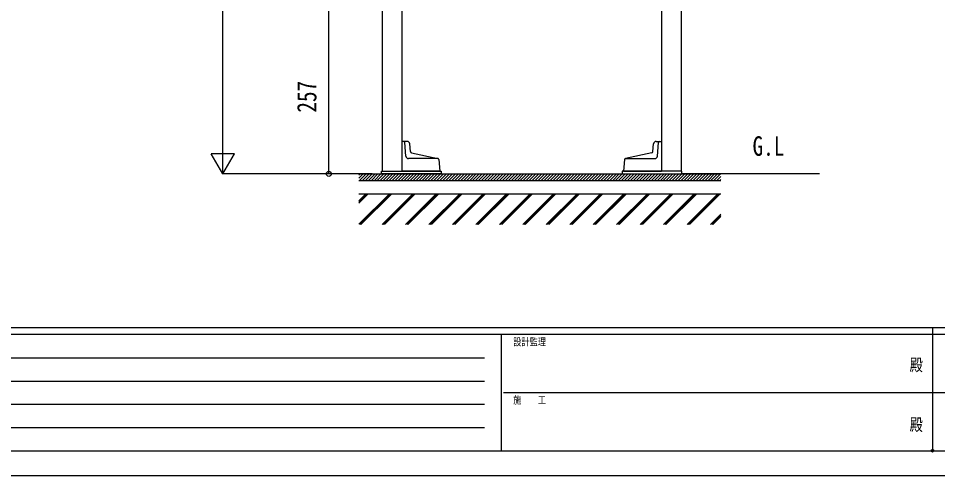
# Model space of a CAD drawing. Units: millimetres, scale not verified. Extents: x -2102 to 2102, y -1485 to 1485.
# Drawn here: x -1380 to 5, y -1485 to -796 of the extents above; entities that cross this region are included whole.
import ezdxf
from ezdxf.enums import TextEntityAlignment as Align

# ---------------------------------------------------------------- set-up
doc = ezdxf.new("R2010")
doc.units = ezdxf.units.MM
doc.header["$LTSCALE"] = 8
doc.header["$PDMODE"] = 32
doc.header["$PDSIZE"] = 4
for name, color, linetype in [('0-1_USER1', 3, 'Continuous'), ('0-3_YKK_A1', 4, 'Continuous'), ('0-4_YKK_D', 6, 'Continuous'), ('0-5_YKK_ZWAK', 7, 'Continuous')]:
    doc.layers.add(name, color=color, linetype=linetype)
doc.styles.add('ＭＳ ゴシック', font='')
doc.styles.get('ＭＳ ゴシック').set_extended_font_data('MS Gothic')

msp = doc.modelspace()

# ---------------------------------------------------------------- linework, layer by layer
at = {"layer": '0-3_YKK_A1'}
for p, q in [((-831.991, 419.5), (-831.991, -1026.5)), ((-801.991, 419.5), (-801.991, -1026.5)), ((-410.991, 419.5), (-410.991, -1026.5)), ((-380.991, 419.5), (-380.991, -1026.5)), ((-796.035, -1003.849), (-797.831, -983.326)), ((-416.946, -1003.849), (-415.15, -983.326)), ((-789.12, -997.026), (-790.158, -985.151)), ((-423.862, -997.026), (-422.823, -985.151)), ((-747.384, -1007.5), (-792.051, -1007.5)), ((-787.543, -998.808), (-748.1, -1007.192)), ((-746.524, -1008.974), (-744.991, -1026.5)), ((-466.457, -1008.974), (-467.991, -1026.5)), ((-465.597, -1007.5), (-420.931, -1007.5)), ((-425.438, -998.808), (-464.881, -1007.192)), ((-866.876, -1030.5), (-321.279, -1030.5)), ((-866.876, -1032.401), (-864.975, -1030.5)), ((-866.876, -1036.891), (-860.485, -1030.5)), ((-865.995, -1040.5), (-855.995, -1030.5)), ((-861.505, -1040.5), (-851.505, -1030.5)), ((-857.014, -1040.5), (-847.014, -1030.5)), ((-852.524, -1040.5), (-842.524, -1030.5)), ((-848.034, -1040.5), (-838.034, -1030.5)), ((-843.544, -1040.5), (-833.544, -1030.5)), ((-839.054, -1040.5), (-829.054, -1030.5)), ((-834.564, -1040.5), (-824.564, -1030.5)), ((-832.991, -1026.5), (-742.991, -1026.5)), ((-832.991, -1028), (-832.991, -1026.5)), ((-830.074, -1040.5), (-820.074, -1030.5)), ((-825.584, -1040.5), (-815.584, -1030.5)), ((-821.093, -1040.5), (-811.093, -1030.5)), ((-816.603, -1040.5), (-806.603, -1030.5)), ((-812.113, -1040.5), (-802.113, -1030.5)), ((-807.623, -1040.5), (-797.623, -1030.5)), ((-803.133, -1040.5), (-793.133, -1030.5)), ((-744.991, -1026.5), (-801.991, -1026.5)), ((-798.643, -1040.5), (-788.643, -1030.5)), ((-794.153, -1040.5), (-784.153, -1030.5)), ((-789.662, -1040.5), (-779.662, -1030.5)), ((-785.172, -1040.5), (-775.172, -1030.5)), ((-780.682, -1040.5), (-770.682, -1030.5)), ((-776.192, -1040.5), (-766.192, -1030.5)), ((-771.702, -1040.5), (-761.702, -1030.5)), ((-767.212, -1040.5), (-757.212, -1030.5)), ((-762.722, -1040.5), (-752.722, -1030.5)), ((-758.232, -1040.5), (-748.232, -1030.5)), ((-753.741, -1040.5), (-743.741, -1030.5)), ((-749.251, -1040.5), (-739.251, -1030.5)), ((-744.761, -1040.5), (-734.761, -1030.5)), ((-742.991, -1026.5), (-742.991, -1030.5)), ((-740.271, -1040.5), (-730.271, -1030.5)), ((-735.781, -1040.5), (-725.781, -1030.5)), ((-731.291, -1040.5), (-721.291, -1030.5)), ((-726.801, -1040.5), (-716.801, -1030.5)), ((-722.311, -1040.5), (-712.311, -1030.5)), ((-717.82, -1040.5), (-707.82, -1030.5)), ((-713.33, -1040.5), (-703.33, -1030.5)), ((-708.84, -1040.5), (-698.84, -1030.5)), ((-704.35, -1040.5), (-694.35, -1030.5)), ((-699.86, -1040.5), (-689.86, -1030.5)), ((-695.37, -1040.5), (-685.37, -1030.5)), ((-690.88, -1040.5), (-680.88, -1030.5)), ((-686.39, -1040.5), (-676.39, -1030.5)), ((-681.899, -1040.5), (-671.899, -1030.5)), ((-677.409, -1040.5), (-667.409, -1030.5)), ((-672.919, -1040.5), (-662.919, -1030.5)), ((-668.429, -1040.5), (-658.429, -1030.5)), ((-663.939, -1040.5), (-653.939, -1030.5)), ((-659.449, -1040.5), (-649.449, -1030.5)), ((-654.959, -1040.5), (-644.959, -1030.5)), ((-650.469, -1040.5), (-640.469, -1030.5)), ((-645.978, -1040.5), (-635.978, -1030.5)), ((-641.488, -1040.5), (-631.488, -1030.5)), ((-636.998, -1040.5), (-626.998, -1030.5)), ((-632.508, -1040.5), (-622.508, -1030.5)), ((-628.018, -1040.5), (-618.018, -1030.5)), ((-623.528, -1040.5), (-613.528, -1030.5)), ((-619.038, -1040.5), (-609.038, -1030.5)), ((-614.548, -1040.5), (-604.548, -1030.5)), ((-610.057, -1040.5), (-600.057, -1030.5)), ((-605.567, -1040.5), (-595.567, -1030.5)), ((-601.077, -1040.5), (-591.077, -1030.5)), ((-596.587, -1040.5), (-586.587, -1030.5)), ((-592.097, -1040.5), (-582.097, -1030.5)), ((-587.607, -1040.5), (-577.607, -1030.5)), ((-583.117, -1040.5), (-573.117, -1030.5)), ((-578.626, -1040.5), (-568.626, -1030.5)), ((-574.136, -1040.5), (-564.136, -1030.5)), ((-569.646, -1040.5), (-559.646, -1030.5)), ((-565.156, -1040.5), (-555.156, -1030.5)), ((-560.666, -1040.5), (-550.666, -1030.5)), ((-556.176, -1040.5), (-546.176, -1030.5)), ((-551.686, -1040.5), (-541.686, -1030.5)), ((-547.196, -1040.5), (-537.196, -1030.5)), ((-542.705, -1040.5), (-532.705, -1030.5)), ((-538.215, -1040.5), (-528.215, -1030.5)), ((-533.725, -1040.5), (-523.725, -1030.5)), ((-529.235, -1040.5), (-519.235, -1030.5)), ((-524.745, -1040.5), (-514.745, -1030.5)), ((-520.255, -1040.5), (-510.255, -1030.5)), ((-515.765, -1040.5), (-505.765, -1030.5)), ((-511.275, -1040.5), (-501.275, -1030.5)), ((-506.784, -1040.5), (-496.784, -1030.5)), ((-502.294, -1040.5), (-492.294, -1030.5)), ((-497.804, -1040.5), (-487.804, -1030.5)), ((-493.314, -1040.5), (-483.314, -1030.5)), ((-488.824, -1040.5), (-478.824, -1030.5)), ((-484.334, -1040.5), (-474.334, -1030.5)), ((-479.844, -1040.5), (-469.844, -1030.5)), ((-475.354, -1040.5), (-465.354, -1030.5)), ((-470.863, -1040.5), (-460.863, -1030.5)), ((-469.99, -1026.5), (-469.99, -1030.5)), ((-379.99, -1026.5), (-469.99, -1026.5)), ((-467.991, -1026.5), (-410.991, -1026.5)), ((-466.373, -1040.5), (-456.373, -1030.5)), ((-461.883, -1040.5), (-451.883, -1030.5)), ((-457.393, -1040.5), (-447.393, -1030.5)), ((-452.903, -1040.5), (-442.903, -1030.5)), ((-448.413, -1040.5), (-438.413, -1030.5)), ((-443.923, -1040.5), (-433.923, -1030.5)), ((-439.433, -1040.5), (-429.433, -1030.5)), ((-434.942, -1040.5), (-424.942, -1030.5)), ((-430.452, -1040.5), (-420.452, -1030.5)), ((-425.962, -1040.5), (-415.962, -1030.5)), ((-421.472, -1040.5), (-411.472, -1030.5)), ((-416.982, -1040.5), (-406.982, -1030.5)), ((-412.492, -1040.5), (-402.492, -1030.5)), ((-408.002, -1040.5), (-398.002, -1030.5)), ((-403.511, -1040.5), (-393.511, -1030.5)), ((-399.021, -1040.5), (-389.021, -1030.5)), ((-394.531, -1040.5), (-384.531, -1030.5)), ((-390.041, -1040.5), (-380.041, -1030.5)), ((-385.551, -1040.5), (-375.551, -1030.5)), ((-381.061, -1040.5), (-371.061, -1030.5)), ((-379.99, -1028), (-379.99, -1026.5)), ((-172.758, -1030.5), (-379.99, -1030.5)), ((-376.571, -1040.5), (-366.571, -1030.5)), ((-372.081, -1040.5), (-362.081, -1030.5)), ((-367.59, -1040.5), (-357.59, -1030.5)), ((-363.1, -1040.5), (-353.1, -1030.5)), ((-358.61, -1040.5), (-348.61, -1030.5)), ((-354.12, -1040.5), (-344.12, -1030.5)), ((-349.63, -1040.5), (-339.63, -1030.5)), ((-345.14, -1040.5), (-335.14, -1030.5)), ((-340.65, -1040.5), (-330.65, -1030.5)), ((-336.16, -1040.5), (-326.16, -1030.5)), ((-331.669, -1040.5), (-321.669, -1030.5)), ((-327.179, -1040.5), (-321.279, -1034.6)), ((-866.876, -1040.5), (-321.279, -1040.5)), ((-322.689, -1040.5), (-321.279, -1039.09)), ((-866.876, -1060.5), (-321.279, -1060.5)), ((-866.876, -1071.115), (-856.261, -1060.5)), ((-866.876, -1106.471), (-820.905, -1060.5)), ((-866.876, -1072.928), (-854.448, -1060.5)), ((-866.876, -1074.74), (-852.636, -1060.5)), ((-865.47, -1106.877), (-819.093, -1060.5)), ((-863.657, -1106.877), (-817.28, -1060.5)), ((-831.927, -1106.877), (-785.55, -1060.5)), ((-830.114, -1106.877), (-783.738, -1060.5)), ((-828.302, -1106.877), (-781.925, -1060.5)), ((-796.571, -1106.877), (-750.195, -1060.5)), ((-794.759, -1106.877), (-748.382, -1060.5)), ((-792.946, -1106.877), (-746.57, -1060.5)), ((-761.216, -1106.877), (-714.839, -1060.5)), ((-759.404, -1106.877), (-713.027, -1060.5)), ((-757.591, -1106.877), (-711.214, -1060.5)), ((-725.861, -1106.877), (-679.484, -1060.5)), ((-724.048, -1106.877), (-677.672, -1060.5)), ((-722.236, -1106.877), (-675.859, -1060.5)), ((-690.505, -1106.877), (-644.129, -1060.5)), ((-688.693, -1106.877), (-642.316, -1060.5)), ((-686.88, -1106.877), (-640.504, -1060.5)), ((-655.15, -1106.877), (-608.773, -1060.5)), ((-653.338, -1106.877), (-606.961, -1060.5)), ((-651.525, -1106.877), (-605.148, -1060.5)), ((-619.795, -1106.877), (-573.418, -1060.5)), ((-617.982, -1106.877), (-571.606, -1060.5)), ((-616.17, -1106.877), (-569.793, -1060.5)), ((-584.439, -1106.877), (-538.063, -1060.5)), ((-582.627, -1106.877), (-536.25, -1060.5)), ((-580.814, -1106.877), (-534.438, -1060.5)), ((-549.084, -1106.877), (-502.707, -1060.5)), ((-547.272, -1106.877), (-500.895, -1060.5)), ((-545.459, -1106.877), (-499.082, -1060.5)), ((-513.729, -1106.877), (-467.352, -1060.5)), ((-511.916, -1106.877), (-465.54, -1060.5)), ((-510.104, -1106.877), (-463.727, -1060.5)), ((-478.373, -1106.877), (-431.997, -1060.5)), ((-476.561, -1106.877), (-430.184, -1060.5)), ((-474.748, -1106.877), (-428.372, -1060.5)), ((-443.018, -1106.877), (-396.641, -1060.5)), ((-441.206, -1106.877), (-394.829, -1060.5)), ((-439.393, -1106.877), (-393.016, -1060.5)), ((-407.663, -1106.877), (-361.286, -1060.5)), ((-405.85, -1106.877), (-359.474, -1060.5)), ((-404.038, -1106.877), (-357.661, -1060.5)), ((-372.307, -1106.877), (-325.931, -1060.5)), ((-370.495, -1106.877), (-324.118, -1060.5)), ((-368.682, -1106.877), (-322.306, -1060.5)), ((-336.952, -1106.877), (-321.279, -1091.204)), ((-335.14, -1106.877), (-321.279, -1093.017)), ((-333.327, -1106.877), (-321.279, -1094.829))]:
    msp.add_line(p, q, dxfattribs=at)
for points in [[(-794.143, -981.5), (-801.991, -981.5), (-801.991, -1026.5)], [(-418.838, -981.5), (-410.991, -981.5), (-410.991, -1026.5)], [(-742.991, -1030.5), (-832.991, -1030.5), (-832.991, -1028)], [(-469.99, -1030.5), (-379.99, -1030.5), (-379.99, -1028)]]:
    msp.add_lwpolyline(points, dxfattribs=at)
for centre, radius, start, end in [((-799.823, -983.5), 2, 5, 90), ((-794.143, -985.5), 4, 5, 90), ((-418.838, -985.5), 4, 90, 175), ((-413.158, -983.5), 2, 90, 175), ((-787.127, -996.851), 2, 185, 257.99891), ((-425.854, -996.851), 2, 282.00109, 355), ((-792.051, -1003.5), 4, 185, 270), ((-748.516, -1009.149), 2, 5, 77.99891), ((-464.465, -1009.149), 2, 102.00109, 175), ((-420.931, -1003.5), 4, 270, 355)]:
    msp.add_arc(centre, radius, start, end, dxfattribs=at)
at = {"layer": '0-4_YKK_D'}
for p, q in [((-1071.991, -995.5), (-1071.991, 384.5)), ((-911.991, -1030.5), (-911.991, -773.5)), ((-1071.991, -1030.5), (-1071.991, -969.878)), ((-1071.991, -1030.5), (-1089.491, -1000.189)), ((-1054.491, -1000.189), (-1089.491, -1000.189)), ((-1071.991, -1030.5), (-1054.491, -1000.189)), ((-846.991, -1030.5), (-1072.991, -1030.5)), ((-846.991, -1030.5), (-912.991, -1030.5))]:
    msp.add_line(p, q, dxfattribs=at)
msp.add_circle((-911.991, -1030.5), 3.75, dxfattribs=at)
at = {"layer": '0-5_YKK_ZWAK'}
for p, q in [((1947.51, -1262.5), (-1952.49, -1262.5)), ((-652.49, -1272.5), (-1952.49, -1272.5)), ((-652.49, -1272.5), (-652.49, -1447.5)), ((-2.49, -1272.5), (-652.49, -1272.5)), ((-2.49, -1262.5), (-2.49, -1447.5)), ((647.51, -1272.5), (-2.49, -1272.5)), ((-1931.24, -1307.5), (-677.49, -1307.5)), ((-1931.24, -1342.5), (-677.49, -1342.5)), ((-648.74, -1360), (-2.49, -1360)), ((-2.49, -1360), (647.51, -1360)), ((-1931.24, -1377.5), (-677.49, -1377.5)), ((-1931.24, -1412.5), (-677.49, -1412.5)), ((-1952.49, -1447.5), (-652.49, -1447.5)), ((-652.49, -1447.5), (-2.49, -1447.5)), ((-2.49, -1447.5), (647.51, -1447.5))]:
    msp.add_line(p, q, dxfattribs=at)
msp.add_lwpolyline([(-2102.5, -1485), (2102.5, -1485), (2102.5, 1485), (-2102.5, 1485)], close=True, dxfattribs=at)
msp.add_point((-2.49, -1447.5), dxfattribs=at)

# ---------------------------------------------------------------- texts
at = {"layer": '0-1_USER1', "style": 'ＭＳ ゴシック', "width": 0.8}
msp.add_text('G.L', height=29.33, dxfattribs=at).set_placement((-273.5, -1012), align=Align.BOTTOM_LEFT)
at = {"layer": '0-4_YKK_D', "style": 'ＭＳ ゴシック', "width": 0.8}
msp.add_text('257', height=29.33, rotation=90, dxfattribs=at).set_placement((-921.991, -938.267), align=Align.BOTTOM_LEFT)
at = {"layer": '0-5_YKK_ZWAK', "style": 'ＭＳ ゴシック', "width": 0.8}
for s, height, p in [('設計監理', 11, (-634.157, -1292.5)), ('殿', 18.33, (-36.833, -1332.917)), ('施\u3000\u3000工', 11, (-634.157, -1380)), ('殿', 18.33, (-36.833, -1422.917))]:
    msp.add_text(s, height=height, dxfattribs=at).set_placement(p, align=Align.BOTTOM_LEFT)

doc.saveas('drawing.dxf')
